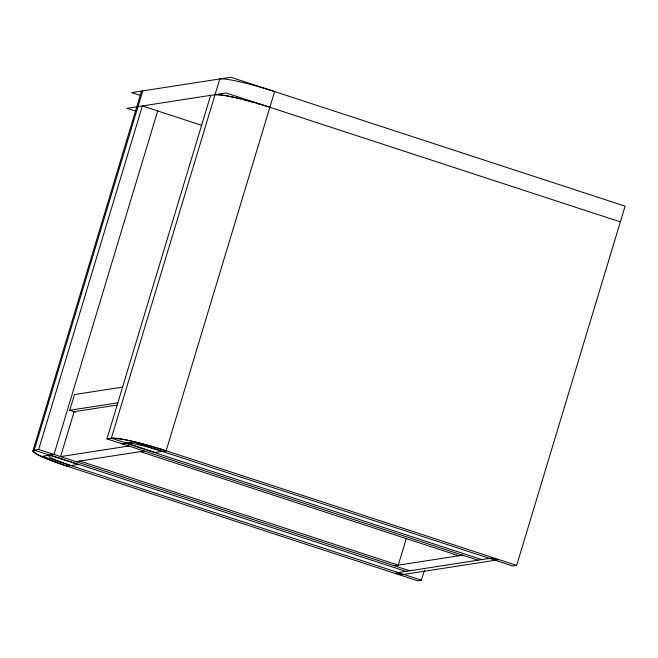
<?xml version="1.0" encoding="UTF-8"?>
<svg xmlns="http://www.w3.org/2000/svg" width="658" height="658" viewBox="0 0 658 658"><rect width="100%" height="100%" fill="white"/><g stroke="black" fill="none" stroke-linecap="round" stroke-linejoin="round"><path stroke-width="0.99" d="M32.9 450.927L141.412 91.511M141.618 92.375A47.162 4.927 16.8 0 1 142.72 90.903L34.257 450.13L38.666 449.447L142.375 105.938L201.57 125.291M157.706 110.947L53.997 454.464L42.433 456.249L421.4 580.159L424.361 570.346M75.604 412.188L69.748 410.271L74.494 394.553L122.676 387.085M478.004 560.188L106.933 438.861L210.642 95.352M406.216 538.803L398.263 565.164L79.758 461.028M122.265 443.879L133.829 442.086L512.788 565.987L516.645 565.395L625.1 206.16L230.802 77.241L131.707 92.605L140.491 95.484M69.748 410.271L117.93 402.803M117.297 405.015L74.124 411.702L60.569 456.611L128.836 446.025M106.933 438.861L111.334 438.179A47.162 4.927 16.8 0 1 166.153 450.796L516.645 565.395M75.9 461.62L144.168 451.034M67.058 466.16L78.072 464.458L34.257 450.13A47.162 4.927 16.8 0 0 67.058 466.16L417.55 580.759L421.4 580.159M394.405 565.757L462.673 555.179M620.354 221.878L226.056 92.959L126.961 108.323L135.745 111.194M126.114 443.278L481.862 559.588M140.319 451.635L458.823 555.771M38.666 449.447L409.745 570.774M50.148 455.056L405.887 571.374M215.051 94.67A47.162 4.927 16.8 0 1 269.87 107.287M216.383 94.9A46.225 4.828 16.8 0 1 221.359 95.122M222.314 95.245A46.225 4.828 16.8 0 1 225.505 95.723M226.673 95.928A46.225 4.828 16.8 0 1 234.651 97.548M236.132 97.886A46.225 4.828 16.8 0 1 240.754 98.988M243.978 99.802A46.225 4.828 16.8 0 1 254.12 102.566M257.591 103.569A46.225 4.828 16.8 0 1 259.326 104.087M112.214 438.467A46.225 4.828 16.8 0 1 165.939 450.829M126.665 443.196A30.655 3.208 16.8 0 1 162.304 451.396M137.094 108.364A47.162 4.927 16.8 0 1 137.974 106.621M67.281 466.127A46.225 4.828 16.8 0 1 35.137 450.417M70.916 465.56A30.655 3.208 16.8 0 1 49.597 455.147M219.788 78.952L111.334 438.179L155.148 452.507L166.153 450.796L274.616 91.569A47.162 4.927 16.8 0 0 219.788 78.952M491.773 558.058L395.976 572.904L401.676 574.771L497.464 559.917L491.773 558.058"/></g></svg>
